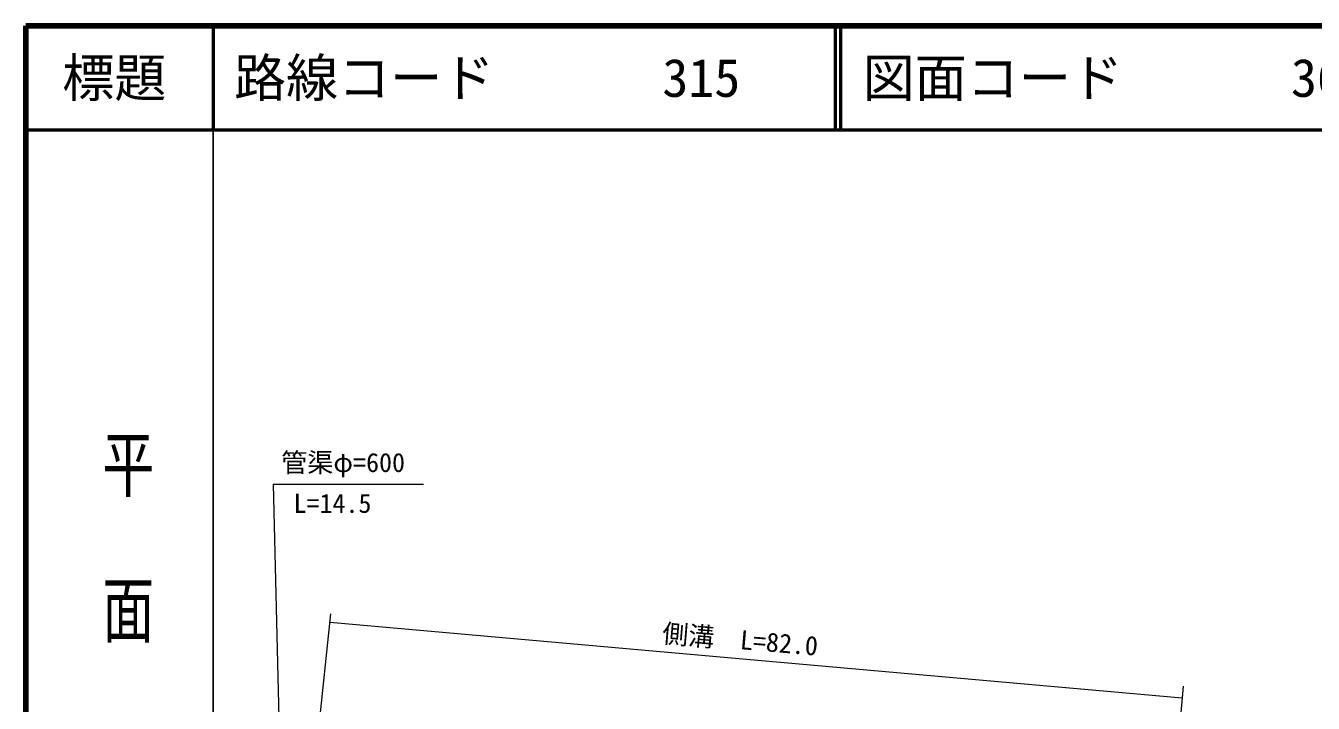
# Model space of a CAD drawing. Units: millimetres, scale not verified. Extents: x 40000 to 680000, y 20000 to 380000.
# Drawn here: x 40000 to 163658, y 314923 to 380000 of the extents above; entities that cross this region are included whole.
import ezdxf
from ezdxf.enums import TextEntityAlignment as Align

# ---------------------------------------------------------------- set-up
doc = ezdxf.new("R2010")
doc.units = ezdxf.units.MM
doc.header["$LTSCALE"] = 1000
for name, color, linetype, lineweight in [('M-STR-HTXT', 7, 'Continuous', 13), ('M-TTL', 2, 'Continuous', 140), ('M-TTL-BAND', 7, 'Continuous', 25), ('M-TTL-LINE', 7, 'Continuous', 50)]:
    doc.layers.add(name, color=color, linetype=linetype, lineweight=lineweight)
doc.layers.add('M-TTL-TXT', color=7, linetype='Continuous')
doc.styles.add('@ＭＳ ゴシック', font='')
doc.styles.add('ＭＳ ゴシック', font='')
doc.styles.get('@ＭＳ ゴシック').set_extended_font_data('@MS Gothic')
doc.styles.get('ＭＳ ゴシック').set_extended_font_data('MS Gothic')

msp = doc.modelspace()

# ---------------------------------------------------------------- linework, layer by layer
at = {"layer": 'M-STR-HTXT'}
for p, q in [((63749, 335977), (78188, 335977)), ((63749, 335977), (64864, 291125)), ((69285, 323506), (66165, 293774)), ((69200, 322696), (151072, 315456)), ((151170, 316571), (148517, 286310))]:
    msp.add_line(p, q, dxfattribs=at)
at = {"layer": 'M-TTL'}
for p, q in [((40000, 380000), (40000, 20000)), ((680000, 380000), (40000, 380000))]:
    msp.add_line(p, q, dxfattribs=at)
at = {"layer": 'M-TTL-BAND'}
msp.add_line((58000, 370000), (58000, 20000), dxfattribs=at)
at = {"layer": 'M-TTL-LINE'}
for p, q in [((58000, 380000), (58000, 370000)), ((117750, 380000), (117750, 370000)), ((118250, 380000), (118250, 370000)), ((40000, 370000), (680000, 370000))]:
    msp.add_line(p, q, dxfattribs=at)

# ---------------------------------------------------------------- texts
at = {"layer": 'M-STR-HTXT', "style": 'ＭＳ ゴシック'}
for s, p in [('管渠φ=600', (64542, 336578)), ('L=14.5', (65719, 332660))]:
    msp.add_text(s, height=1833, dxfattribs=at).set_placement(p, align=Align.BOTTOM_LEFT)
msp.add_text('側溝\u3000L=82.0', height=1833, rotation=355.168, dxfattribs=at).set_placement((101028, 320207), align=Align.BOTTOM_LEFT)
at = {"layer": 'M-TTL-BAND', "style": '@ＭＳ ゴシック', "width": 1.4}
msp.add_text('平  面  図', height=3666, rotation=270, dxfattribs=at).set_placement((49777, 306475), align=Align.MIDDLE_RIGHT)
at = {"layer": 'M-TTL-TXT', "style": 'ＭＳ ゴシック'}
msp.add_text('標題', height=3666, dxfattribs=at).set_placement((48500, 375000), align=Align.MIDDLE_CENTER)
for s, p in [('路線コード', (60000, 375000)), ('315', (101142, 375000)), ('図面コード', (120380, 375000)), ('36-0', (161521, 375000))]:
    msp.add_text(s, height=3666, dxfattribs=at).set_placement(p, align=Align.MIDDLE_LEFT)

doc.saveas('drawing.dxf')
